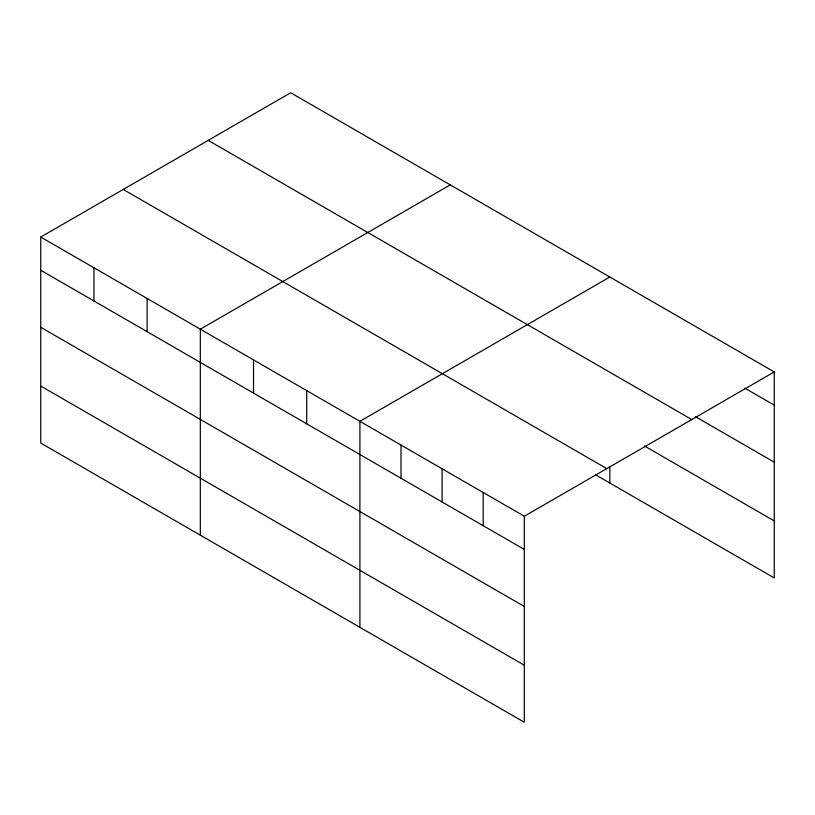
<?xml version="1.0" encoding="UTF-8"?>
<svg xmlns="http://www.w3.org/2000/svg" width="815" height="815" viewBox="0 0 815 815"><rect width="100%" height="100%" fill="white"/><g stroke="black" fill="none" stroke-linecap="round" stroke-linejoin="round"><path stroke-width="1.22" d="M524.31 606.462L524.31 516.241L40.75 237.053L40.75 443.065L524.31 722.243L524.31 606.462L40.75 327.284M595.724 474.87L774.25 577.947L774.25 371.935L290.69 92.757L40.75 237.053M450.267 184.883L200.327 329.189L200.327 535.19M609.844 277.019L359.904 421.314L359.904 627.326M524.31 516.241L774.25 371.935M745.042 388.276L774.25 405.137M695.287 416.577L774.25 462.166M208.212 140.374L691.772 419.552M644.451 445.978L774.25 520.917M123.228 189.437L606.788 468.615M40.75 270.264L524.31 549.442M40.75 386.035L524.31 665.223M609.844 466.547L609.844 483.02M483.203 492.505L483.203 525.706M442.107 468.778L442.107 501.979M401 445.051L401 478.252M306.705 390.609L306.705 423.81M253.516 359.894L253.516 393.095M147.138 298.473L147.138 331.685M93.939 267.768L93.939 300.969"/></g></svg>
